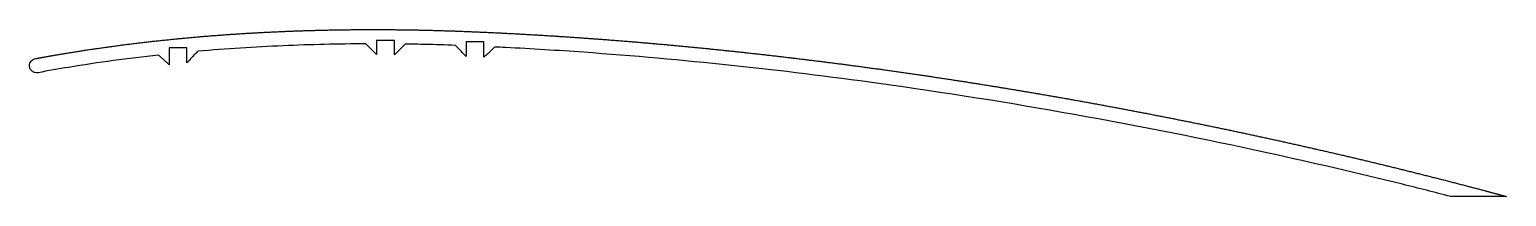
# Model space of a CAD drawing. Header units: millimetres. Extents: x -397 to 16, y 0 to 47.
import ezdxf

# ---------------------------------------------------------------- set-up
doc = ezdxf.new("R2010")
doc.units = ezdxf.units.MM

msp = doc.modelspace()

# ---------------------------------------------------------------- linework, layer by layer
for p, q in [((-353.06, 41.56), (-358.06, 41.56)), ((-358.06, 41.56), (-358.06, 36.8)), ((-353.06, 37.29), (-353.06, 41.56)), ((-295.06, 43.56), (-300.06, 43.56)), ((-300.06, 43.56), (-300.06, 39.62)), ((-295.06, 39.59), (-295.06, 43.56)), ((-270.06, 43.2), (-275.06, 43.2)), ((-275.06, 43.2), (-275.06, 39.09)), ((-270.06, 38.88), (-270.06, 43.2)), ((15.68, 0), (0, 0))]:
    msp.add_line(p, q)
for points, degree, knots in [([(-395.42, 38.49), (-394.89, 38.59), (-393.31, 38.89), (-390.66, 39.36), (-386.95, 40), (-382.18, 40.77), (-376.87, 41.55), (-371.55, 42.27), (-366.23, 42.94), (-360.9, 43.54), (-355.57, 44.08), (-350.23, 44.57), (-344.89, 45.01), (-339.55, 45.39), (-334.21, 45.71), (-328.86, 45.99), (-323.52, 46.21), (-318.17, 46.39), (-312.82, 46.52), (-307.48, 46.6), (-302.13, 46.63), (-296.78, 46.62), (-291.44, 46.56), (-286.09, 46.46), (-280.79, 46.31), (-275.41, 46.11), (-270.23, 45.9), (-264.93, 45.65), (-259.69, 45.38), (-254.43, 45.07), (-249.18, 44.75), (-243.93, 44.4), (-238.68, 44.02), (-233.43, 43.62), (-228.19, 43.2), (-222.94, 42.75), (-217.7, 42.28), (-212.46, 41.79), (-207.23, 41.27), (-201.99, 40.73), (-196.76, 40.17), (-191.53, 39.59), (-186.3, 38.99), (-181.07, 38.36), (-175.84, 37.72), (-170.62, 37.05), (-165.4, 36.36), (-160.18, 35.65), (-154.97, 34.93), (-149.76, 34.18), (-144.55, 33.41), (-139.34, 32.62), (-134.13, 31.82), (-128.93, 30.99), (-123.73, 30.14), (-118.54, 29.28), (-113.34, 28.39), (-108.15, 27.49), (-102.96, 26.57), (-97.78, 25.63), (-92.6, 24.66), (-87.42, 23.68), (-82.24, 22.69), (-77.07, 21.67), (-71.9, 20.63), (-66.74, 19.58), (-61.57, 18.5), (-56.41, 17.41), (-51.26, 16.3), (-46.11, 15.16), (-40.96, 14.01), (-35.81, 12.84), (-30.67, 11.66), (-25.53, 10.45), (-20.4, 9.22), (-15.27, 7.97), (-10.13, 6.7), (-5.04, 5.42), (0.14, 4.11), (5.11, 2.8), (9.52, 1.67), (12.32, 0.88), (14.49, 0.31), (15.63, 0.01), (15.68, 0)], 5, [-0.9077541, -0.9077541, -0.9077541, -0.9077541, -0.9077541, -0.9077541, -0.9052081, -0.9001219, -0.8950374, -0.8899544, -0.8848727, -0.8797922, -0.8747128, -0.8696344, -0.8645568, -0.8594801, -0.8544041, -0.8493289, -0.8442542, -0.8391801, -0.8341066, -0.8290335, -0.8239608, -0.8188885, -0.8138166, -0.808745, -0.8036737, -0.7986138, -0.7935619, -0.788518, -0.783482, -0.778454, -0.7734226, -0.7683911, -0.7633595, -0.7583278, -0.753296, -0.7482641, -0.7432321, -0.7381999, -0.7331676, -0.7281353, -0.7231027, -0.7180701, -0.7130373, -0.7080044, -0.7029714, -0.6979383, -0.692905, -0.6878715, -0.682838, -0.6778043, -0.6727704, -0.6677364, -0.6627023, -0.657668, -0.6526335, -0.6475988, -0.642564, -0.637529, -0.6324938, -0.6274585, -0.6224229, -0.6173871, -0.6123511, -0.6073148, -0.6022783, -0.5972416, -0.5922046, -0.5871674, -0.5821298, -0.577092, -0.5720538, -0.5670154, -0.5619766, -0.5569374, -0.5518979, -0.546858, -0.5418177, -0.5367769, -0.5317358, -0.5266941, -0.521652, -0.5166094, -0.5115663, -0.5113332, -0.5113332, -0.5113332, -0.5113332, -0.5113332, -0.5113332]), ([(-303.06, 42.62), (-310.76, 42.59), (-318.45, 42.42), (-326.14, 42.09), (-334.13, 41.75), (-342.11, 41.25), (-350.07, 40.56)], 3, [-0.18021884, -0.18021884, -0.18021884, -0.18021884, -0.15816658, -0.15816658, -0.15816658, -0.13526648, -0.13526648, -0.13526648, -0.13526648]), ([(-278.05, 42.2), (-280.84, 42.3), (-283.65, 42.39), (-286.44, 42.45), (-288.31, 42.5), (-290.18, 42.53), (-292.06, 42.56)], 3, [-0.20409043, -0.20409043, -0.20409043, -0.20409043, -0.19608688, -0.19608688, -0.19608688, -0.19072249, -0.19072249, -0.19072249, -0.19072249]), ([(0, 0), (-4.45, 1.15), (-8.93, 2.28), (-13.41, 3.39), (-25.86, 6.47), (-38.34, 9.37), (-50.86, 12.11), (-86.92, 19.99), (-123.25, 26.5), (-159.76, 31.55), (-187.15, 35.34), (-214.65, 38.31), (-242.2, 40.26), (-249.48, 40.78), (-256.76, 41.22), (-264.06, 41.59), (-265.06, 41.64), (-266.06, 41.69), (-267.06, 41.74)], 3, [-0.474203, -0.474203, -0.474203, -0.474203, -0.4609549, -0.4609549, -0.4609549, -0.4241285, -0.4241285, -0.4241285, -0.3180964, -0.3180964, -0.3180964, -0.2385723, -0.2385723, -0.2385723, -0.2175477, -0.2175477, -0.2175477, -0.2146652, -0.2146652, -0.2146652, -0.2146652]), ([(-361.04, 39.48), (-369.44, 38.57), (-377.82, 37.44), (-386.16, 36.06), (-389.01, 35.59), (-391.85, 35.09), (-394.69, 34.56)], 3, [-0.12473749, -0.12473749, -0.12473749, -0.12473749, -0.10051832, -0.10051832, -0.10051832, -0.09224591, -0.09224591, -0.09224591, -0.09224591])]:
    msp.add_open_spline(points, degree=degree, knots=knots)
for points, degree in [([(-300.06, 39.62), (-303.06, 42.62)], 1), ([(-292.06, 42.56), (-295.06, 39.59)], 1), ([(-275.06, 39.09), (-278.05, 42.2)], 1), ([(-267.06, 41.74), (-270.06, 38.88)], 1), ([(-397.06, 36.53), (-397.06, 36.76), (-396.98, 37.22), (-396.63, 37.83), (-396.09, 38.29), (-395.65, 38.45), (-395.42, 38.49)], 3), ([(-358.06, 36.8), (-361.04, 39.48)], 1), ([(-350.07, 40.56), (-353.06, 37.29)], 1), ([(-394.69, 34.56), (-394.98, 34.51), (-395.58, 34.53), (-396.38, 34.94), (-396.93, 35.65), (-397.06, 36.23), (-397.06, 36.53)], 3)]:
    msp.add_open_spline(points, degree=degree)

doc.saveas('drawing.dxf')
